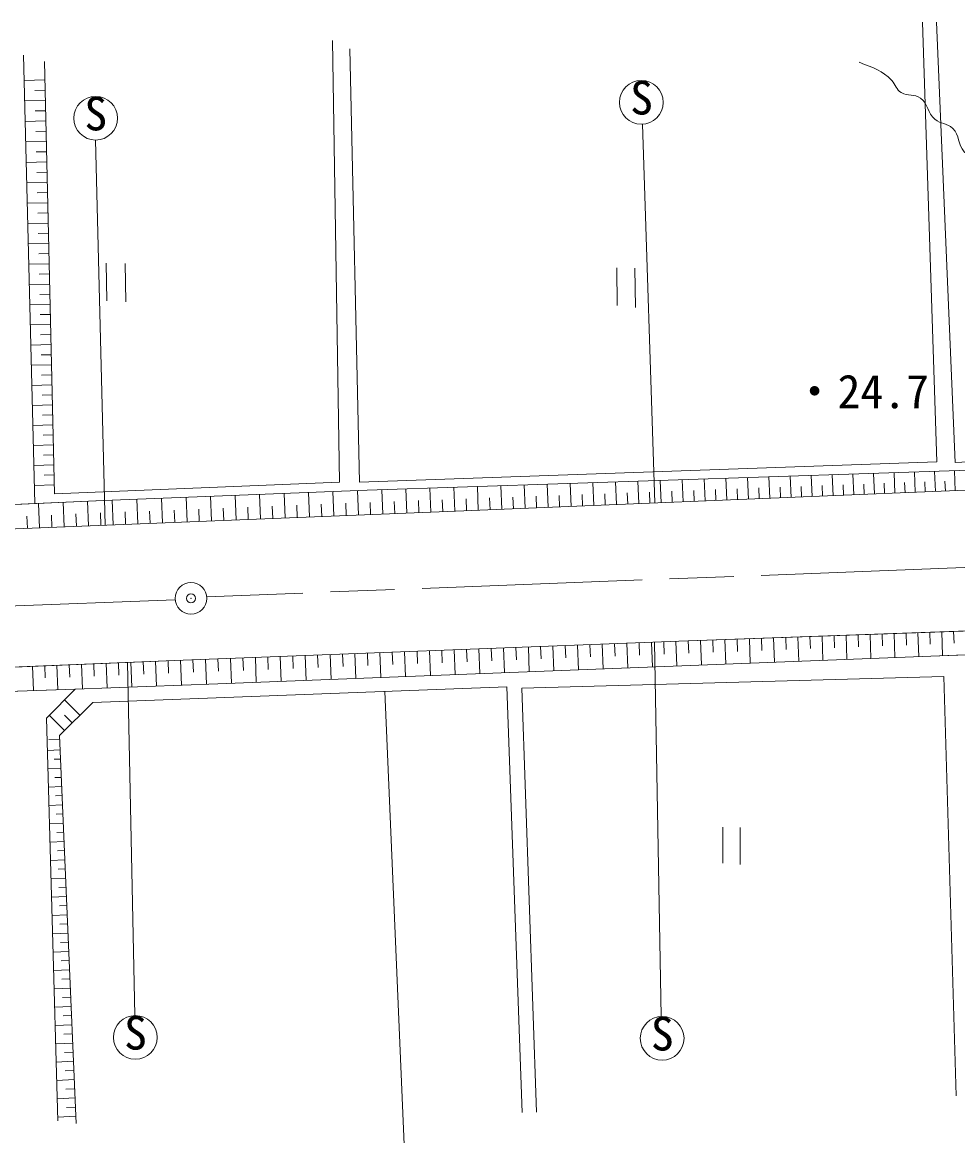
# Model space of a CAD drawing. Units: millimetres, scale not verified. Extents: x 40000 to 680000, y 20000 to 380000.
# Drawn here: x 159265 to 210266, y 251229 to 311947 of the extents above; entities that cross this region are included whole.
import ezdxf
from ezdxf.enums import TextEntityAlignment as Align

# ---------------------------------------------------------------- set-up
doc = ezdxf.new("R2010")
doc.units = ezdxf.units.MM
doc.header["$LTSCALE"] = 1000
doc.header["$PDMODE"] = 32
doc.header["$PDSIZE"] = 500
doc.linetypes.add('CHAIN', pattern=[18.5, 12, -1.5, 3.5, -1.5])
for name, color, linetype, lineweight in [('M-BGD', 7, 'Continuous', 13), ('M-BMK', 2, 'CHAIN', 13), ('M-BMK-SRVR', 3, 'Continuous', 13), ('M-STR-HTXT', 7, 'Continuous', 13)]:
    doc.layers.add(name, color=color, linetype=linetype, lineweight=lineweight)
doc.styles.add('ＭＳ ゴシック', font='')
doc.styles.get('ＭＳ ゴシック').set_extended_font_data('MS Gothic')

msp = doc.modelspace()

# ---------------------------------------------------------------- linework, layer by layer
at = {"layer": 'M-BGD'}
for p, q in [((209123, 287975), (208354, 311947)), ((209104, 311947), (210119, 287936)), ((176556, 286860), (176173, 310946)), ((177123, 310496), (177653, 286868)), ((159336, 310160), (159948, 285701)), ((159948, 285701), (159336, 310160)), ((160469, 309805), (161020, 286231)), ((160469, 309805), (161020, 286231)), ((160492, 308806), (159370, 308779)), ((160505, 308245), (159944, 308232)), ((160518, 307684), (159399, 307658)), ((160531, 307124), (159972, 307111)), ((160545, 306564), (159427, 306538)), ((193082, 306391), (193744, 285735)), ((160571, 305446), (159455, 305420)), ((160558, 306005), (159999, 305992)), ((163265, 305524), (163786, 284527)), ((160584, 304888), (160026, 304875)), ((160597, 304330), (159482, 304304)), ((160610, 303773), (160053, 303760)), ((160623, 303216), (159510, 303190)), ((160636, 302659), (160080, 302646)), ((160649, 302103), (159538, 302077)), ((160662, 301548), (160106, 301535)), ((160675, 300993), (159566, 300967)), ((160688, 300438), (160133, 300425)), ((160701, 299884), (159594, 299858)), ((160726, 298777), (159621, 298751)), ((160714, 299330), (160160, 299317)), ((163844, 298814), (163879, 296755)), ((164868, 298794), (164908, 296705)), ((160739, 298224), (160187, 298211)), ((191682, 298563), (191692, 296504)), ((192661, 298543), (192701, 296384)), ((160752, 297672), (159649, 297646)), ((160765, 297120), (160214, 297107)), ((160778, 296568), (159677, 296543)), ((160791, 296018), (160240, 296005)), ((160804, 295467), (159704, 295441)), ((160817, 294917), (160267, 294904)), ((160830, 294367), (159732, 294342)), ((160855, 293269), (159759, 293244)), ((160842, 293818), (160293, 293806)), ((160868, 292721), (160320, 292709)), ((160881, 292173), (159787, 292148)), ((160894, 291626), (160346, 291614)), ((160906, 291079), (159814, 291054)), ((160919, 290533), (160373, 290520)), ((160932, 289987), (159841, 289961)), ((160945, 289441), (160399, 289429)), ((160957, 288896), (159869, 288871)), ((160983, 287807), (159896, 287782)), ((160970, 288352), (160426, 288339)), ((177653, 286868), (209123, 287975)), ((210119, 287936), (215133, 288172)), ((160996, 287264), (160452, 287251)), ((178061, 286431), (210891, 287521)), ((202330, 286086), (202283, 287235)), ((203470, 286132), (203424, 287273)), ((204602, 286179), (204556, 287311)), ((205726, 286225), (205680, 287348)), ((206841, 286270), (206795, 287385)), ((207947, 286316), (207902, 287422)), ((242960, 287735), (208020, 286318)), ((209046, 286360), (209001, 287458)), ((210136, 286404), (210092, 287495)), ((161008, 286720), (159923, 286695)), ((161020, 286231), (176556, 286860)), ((184129, 285341), (184077, 286631)), ((185409, 285394), (185356, 286673)), ((186678, 285446), (186626, 286715)), ((187938, 285497), (187887, 286757)), ((189189, 285548), (189137, 286799)), ((190429, 285599), (190379, 286840)), ((191661, 285649), (191610, 286881)), ((192883, 285699), (192833, 286921)), ((194095, 285749), (194046, 286962)), ((195299, 285798), (195250, 287002)), ((196493, 285847), (196444, 287041)), ((197678, 285896), (197630, 287081)), ((198854, 285944), (198806, 287120)), ((200022, 285991), (199974, 287159)), ((200601, 286015), (200577, 286594)), ((201180, 286039), (201133, 287197)), ((201755, 286062), (201731, 286637)), ((202900, 286109), (202877, 286680)), ((204036, 286156), (204013, 286722)), ((205164, 286202), (205141, 286763)), ((206283, 286247), (206261, 286805)), ((207394, 286293), (207371, 286846)), ((208496, 286338), (208474, 286887)), ((209591, 286382), (209569, 286927)), ((163693, 285869), (178061, 286431)), ((166907, 284652), (166853, 285992)), ((168246, 284705), (168192, 286045)), ((169584, 284759), (169531, 286097)), ((170921, 284812), (170868, 286149)), ((172257, 284866), (172204, 286202)), ((173592, 284919), (173539, 286254)), ((174926, 284972), (174873, 286306)), ((176259, 285025), (176205, 286358)), ((177590, 285079), (177537, 286410)), ((178916, 285132), (178863, 286457)), ((180233, 285184), (180180, 286501)), ((181541, 285236), (181489, 286545)), ((208020, 286318), (182455, 285273)), ((182840, 285289), (182787, 286588)), ((184769, 285368), (184743, 286007)), ((186043, 285420), (186018, 286055)), ((187308, 285471), (187282, 286101)), ((188563, 285523), (188538, 286148)), ((189809, 285574), (189784, 286194)), ((191045, 285624), (191020, 286240)), ((192272, 285674), (192247, 286285)), ((193489, 285724), (193464, 286331)), ((194697, 285774), (194672, 286375)), ((195896, 285823), (195872, 286420)), ((197086, 285871), (197061, 286464)), ((198266, 285920), (198242, 286508)), ((199438, 285968), (199414, 286551)), ((136105, 284632), (163693, 285869)), ((160211, 284384), (160158, 285710)), ((161543, 284438), (161490, 285770)), ((162882, 284491), (162829, 285830)), ((164225, 284545), (164171, 285887)), ((165566, 284598), (165513, 285940)), ((168915, 284732), (168888, 285401)), ((170253, 284786), (170226, 285454)), ((171589, 284839), (171562, 285507)), ((172925, 284892), (172898, 285560)), ((174259, 284946), (174232, 285612)), ((175592, 284999), (175566, 285665)), ((176924, 285052), (176898, 285718)), ((178253, 285105), (178227, 285768)), ((179575, 285158), (179548, 285816)), ((180887, 285210), (180861, 285864)), ((182191, 285262), (182165, 285912)), ((183485, 285315), (183458, 285960)), ((182455, 285273), (157970, 284295)), ((159548, 284358), (159522, 285021)), ((160877, 284411), (160851, 285077)), ((162213, 284464), (162186, 285134)), ((163553, 284518), (163527, 285189)), ((164895, 284572), (164869, 285242)), ((166236, 284625), (166210, 285295)), ((167576, 284679), (167549, 285348)), ((195060, 278191), (225042, 279270)), ((209395, 278707), (209441, 277412)), ((210042, 278730), (210066, 278082)), ((167573, 277145), (195060, 278191)), ((192897, 278108), (192922, 277439)), ((193567, 278134), (193618, 276796)), ((194105, 257732), (193742, 278141)), ((194236, 278159), (194261, 277490)), ((194905, 278185), (194956, 276848)), ((195573, 278209), (195598, 277541)), ((196242, 278233), (196290, 276900)), ((196909, 278257), (196933, 277591)), ((197575, 278281), (197623, 276952)), ((198240, 278305), (198264, 277641)), ((198905, 278329), (198952, 277004)), ((199567, 278353), (199591, 277690)), ((200230, 278377), (200277, 277056)), ((200890, 278401), (200914, 277740)), ((201551, 278424), (201598, 277107)), ((202210, 278448), (202233, 277790)), ((202868, 278472), (202916, 277159)), ((203525, 278495), (203548, 277839)), ((204181, 278519), (204229, 277210)), ((204836, 278543), (204860, 277888)), ((205491, 278566), (205538, 277261)), ((206143, 278590), (206167, 277937)), ((206796, 278613), (206843, 277312)), ((207447, 278637), (207470, 277986)), ((208097, 278660), (208144, 277363)), ((208746, 278683), (208769, 278035)), ((233899, 278299), (208807, 277389)), ((176726, 277493), (176752, 276816)), ((177404, 277519), (177455, 276165)), ((178081, 277545), (178107, 276868)), ((178758, 277571), (178810, 276218)), ((179435, 277596), (179460, 276920)), ((180111, 277622), (180162, 276271)), ((180787, 277648), (180812, 276972)), ((181463, 277674), (181514, 276323)), ((182138, 277699), (182163, 277024)), ((182813, 277725), (182864, 276376)), ((183487, 277751), (183513, 277076)), ((184162, 277776), (184213, 276429)), ((184836, 277802), (184861, 277128)), ((185509, 277827), (185560, 276481)), ((186182, 277853), (186208, 277180)), ((186856, 277879), (186907, 276534)), ((187528, 277904), (187554, 277232)), ((188200, 277930), (188252, 276586)), ((188872, 277955), (188898, 277284)), ((189544, 277981), (189595, 276639)), ((190215, 278006), (190241, 277335)), ((190886, 278032), (190937, 276691)), ((191557, 278058), (191582, 277387)), ((192227, 278083), (192278, 276743)), ((151048, 276471), (167573, 277145)), ((161156, 276883), (161211, 275547)), ((161824, 276911), (161851, 276243)), ((162492, 276938), (162547, 275595)), ((163163, 276965), (163191, 276294)), ((163835, 276993), (163890, 275645)), ((164508, 277020), (164536, 276346)), ((165407, 257781), (164994, 277040)), ((165182, 277048), (165237, 275696)), ((165858, 277075), (165886, 276399)), ((166534, 277103), (166589, 275746)), ((167212, 277131), (167240, 276452)), ((167891, 277157), (167942, 275797)), ((168571, 277183), (168597, 276503)), ((169251, 277209), (169303, 275848)), ((208807, 277389), (169921, 275871)), ((169932, 277235), (169958, 276554)), ((170612, 277261), (170664, 275900)), ((171293, 277287), (171319, 276606)), ((171973, 277313), (172025, 275953)), ((172653, 277338), (172679, 276659)), ((173333, 277364), (173385, 276006)), ((174012, 277390), (174038, 276711)), ((174691, 277416), (174743, 276059)), ((175370, 277442), (175396, 276763)), ((176048, 277468), (176100, 276112)), ((159828, 276829), (159882, 275501)), ((160492, 276856), (160519, 276192)), ((209501, 276270), (186506, 275635)), ((210186, 253396), (209501, 276270)), ((169921, 275871), (162147, 275580)), ((185692, 275708), (163116, 274858)), ((186521, 252493), (185692, 275708)), ((162147, 275580), (154823, 275324)), ((160588, 273991), (162147, 275580)), ((186506, 275635), (187300, 252508)), ((163116, 274858), (161291, 273051)), ((162405, 274155), (161573, 274995)), ((161206, 252039), (160588, 273991)), ((161565, 273322), (160744, 274151)), ((161985, 273738), (161569, 274159)), ((161300, 272853), (160717, 272828)), ((161291, 273051), (162195, 251889)), ((161325, 272271), (160637, 272241)), ((161346, 271771), (161002, 271757)), ((161367, 271272), (160665, 271242)), ((161410, 270273), (160694, 270242)), ((161389, 270772), (161038, 270757)), ((161431, 269773), (161073, 269758)), ((161453, 269274), (160722, 269242)), ((161474, 268774), (161109, 268758)), ((161495, 268274), (160750, 268243)), ((161517, 267775), (161144, 267759)), ((197453, 268056), (197463, 266097)), ((198413, 268046), (198413, 266027)), ((161538, 267275), (160778, 267243)), ((161559, 266776), (161179, 266760)), ((161581, 266276), (160806, 266243)), ((161602, 265777), (161215, 265760)), ((161623, 265277), (160834, 265243)), ((161645, 264778), (161250, 264761)), ((161666, 264278), (160862, 264244)), ((161688, 263779), (161286, 263761)), ((161709, 263279), (160891, 263244)), ((161730, 262779), (161321, 262762)), ((161752, 262280), (160919, 262244)), ((161773, 261780), (161356, 261763)), ((161794, 261281), (160947, 261245)), ((161816, 260781), (161392, 260763)), ((161837, 260282), (160975, 260245)), ((161880, 259283), (161003, 259245)), ((161858, 259782), (161427, 259764)), ((161901, 258783), (161463, 258764)), ((161922, 258284), (161031, 258246)), ((161944, 257784), (161498, 257765)), ((161965, 257284), (161059, 257246)), ((162008, 256285), (161088, 256246)), ((161986, 256785), (161534, 256766)), ((162029, 255786), (161569, 255766)), ((162050, 255286), (161116, 255246)), ((162072, 254787), (161604, 254767)), ((162093, 254287), (161144, 254247)), ((162136, 253288), (161172, 253247)), ((162114, 253788), (161640, 253767)), ((162157, 252789), (161675, 252768)), ((162178, 252289), (161200, 252247))]:
    msp.add_line(p, q, dxfattribs=at)
for points in [[(68280, 282092), (136105, 284632), (163693, 285869), (178061, 286431), (210891, 287521), (215283, 287701), (217187, 288496), (248604, 288975), (260789, 289485), (273382, 289935), (290672, 290609), (308210, 291284), (335663, 292183), (355786, 293015), (362576, 293217), (363155, 293504)], [(363189, 292344), (355908, 291984), (325353, 290804), (295134, 289725), (267985, 288781), (261247, 288499), (242960, 287735), (208020, 286318), (182455, 285273), (157970, 284295), (143063, 283755), (115509, 282609), (93233, 281765), (68339, 280809)], [(68668, 273499), (106529, 274818), (128687, 275594), (151048, 276471), (167573, 277145), (195060, 278191), (225042, 279270), (255025, 280383), (275766, 281294), (301331, 282103), (362392, 284961)], [(361990, 283384), (357584, 283414), (349062, 283302), (324689, 282245), (286073, 280323), (261705, 279217), (261135, 279292), (233899, 278299), (208807, 277389), (169921, 275871), (162147, 275580), (154823, 275324), (154080, 275306), (149184, 275191), (141060, 274907), (125726, 274217), (110796, 273662), (96541, 273183), (84355, 272793), (68721, 272297)], [(161206, 252039), (160588, 273991), (162147, 275580)], [(163116, 274858), (161291, 273051), (162195, 251889)]]:
    msp.add_lwpolyline(points, dxfattribs=at)
for centre in [(193020, 307581), (163263, 306716), (165430, 256589), (194151, 256541)]:
    msp.add_circle(centre, 1192, dxfattribs=at)
msp.add_open_spline([(204902, 309764), (205719, 309432), (206130, 309349), (206674, 308771), (206897, 308533), (206909, 308283), (207187, 308111), (207551, 307886), (207894, 308058), (208239, 307805), (208676, 307485), (208600, 307002), (209019, 306659), (209349, 306389), (209682, 306454), (209992, 306159), (210393, 305777), (210250, 305301), (210618, 304887), (210955, 304508), (211422, 304585), (211690, 304154), (211932, 303766), (211678, 303386), (211937, 303008), (212150, 302698), (212507, 302755), (212716, 302442), (213009, 302006), (212710, 301576), (212976, 301123), (213245, 300666), (213720, 300690), (214015, 300250), (214233, 299926), (214100, 299644), (214215, 299271), (214429, 298579), (214630, 298220), (214875, 297539), (215040, 297077), (215096, 296806), (215248, 296340), (215670, 295041), (216051, 294355), (216354, 293024), (216544, 292189), (216537, 291700), (216623, 290848), (216657, 290517), (216619, 290323), (216693, 289998), (216781, 289617), (216876, 289466), (217095, 289080)], degree=3, knots=[0, 0, 0, 0, 1, 1, 1, 2, 2, 2, 3, 3, 3, 4, 4, 4, 5, 5, 5, 6, 6, 6, 7, 7, 7, 8, 8, 8, 9, 9, 9, 10, 10, 10, 11, 11, 11, 12, 12, 12, 13, 13, 13, 14, 14, 14, 15, 15, 15, 16, 16, 16, 17, 17, 17, 18, 18, 18, 18], dxfattribs=at)
at = {"layer": 'M-BMK'}
for p, q in [((267000, 284383), (169315, 280619)), ((167604, 280449), (138364, 279336))]:
    msp.add_line(p, q, dxfattribs=at)
at = {"layer": 'M-BMK-SRVR'}
msp.add_circle((168460, 280532), 860, dxfattribs=at)
msp.add_point((168460, 280532), dxfattribs=at)
at = {"layer": 'M-STR-HTXT'}
msp.add_line((180149, 249220), (179023, 275457), dxfattribs=at)

# ---------------------------------------------------------------- texts
at = {"layer": 'M-BGD', "style": 'ＭＳ ゴシック'}
for s, p in [('S', (192406, 306367)), ('S', (162649, 305502)), ('・24.7', (201212, 290351)), ('S', (164816, 255375)), ('S', (193536, 255327))]:
    msp.add_text(s, height=1833, dxfattribs=at).set_placement(p, align=Align.BOTTOM_LEFT)

doc.saveas('drawing.dxf')
